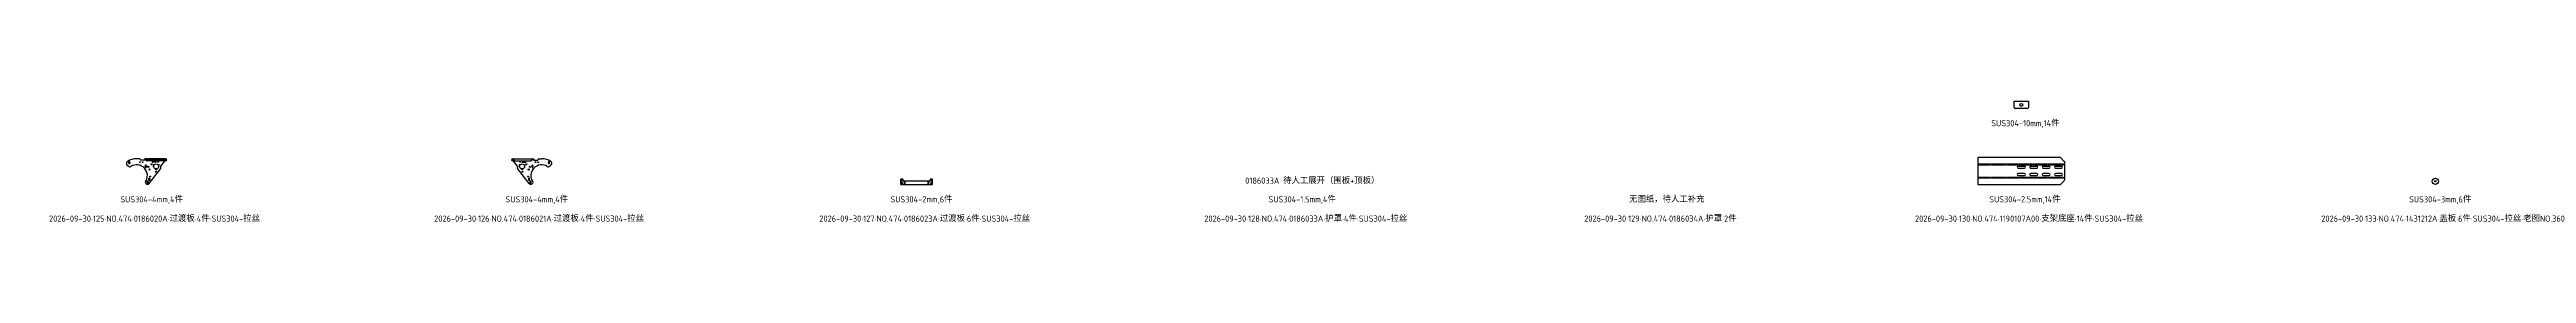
# Model space of a CAD drawing. Header units: inches. Extents: x -1146 to 223752, y 26431 to 27942.
# Drawn here: x 197188 to 209169, y 26431 to 27012 of the extents above; entities that cross this region are included whole.
import ezdxf

# ---------------------------------------------------------------- set-up
doc = ezdxf.new("R2010")
doc.units = ezdxf.units.IN
doc.header["$LTSCALE"] = 0.194989
doc.linetypes.add('CENTER', pattern=[50.8, 31.75, -6.35, 6.35, -6.35])
doc.layers.add('可见 (ISO)', color=7, linetype='Continuous', lineweight=25)
doc.layers.add('折弯线', color=1, linetype='CENTER')
doc.styles.add('Z-English', font='gbenor.shx', dxfattribs={"height": 10, "bigfont": 'hztxt.shx'})

msp = doc.modelspace()

# ---------------------------------------------------------------- linework, layer by layer
at = {"layer": '可见 (ISO)'}
for p, q in [((206692, 27012), (206760, 27012)), ((206692, 26982), (206692, 27012)), ((206755, 26977), (206697, 26977)), ((206760, 27012), (206760, 26982)), ((197572, 26713), (197572, 26719)), ((197577, 26719), (197577, 26713)), ((197623, 26734), (197609, 26734)), ((197628, 26728), (197628, 26729)), ((197646, 26728), (197628, 26728)), ((197646, 26729), (197646, 26728)), ((197750, 26734), (197651, 26734)), ((197658, 26726), (197658, 26730)), ((197660, 26732), (197740, 26732)), ((197740, 26724), (197660, 26724)), ((197687, 26723), (197702, 26723)), ((197702, 26718), (197687, 26718)), ((197727, 26699), (197744, 26722)), ((197742, 26730), (197742, 26726)), ((197748, 26724), (197750, 26724)), ((199428, 26734), (199527, 26734)), ((199430, 26724), (199428, 26724)), ((199452, 26699), (199434, 26722)), ((199436, 26730), (199436, 26726)), ((199518, 26732), (199438, 26732)), ((199438, 26724), (199518, 26724)), ((199491, 26723), (199476, 26723)), ((199476, 26718), (199491, 26718)), ((199520, 26726), (199520, 26730)), ((199532, 26729), (199532, 26728)), ((199532, 26728), (199550, 26728)), ((199550, 26728), (199550, 26729)), ((199555, 26734), (199569, 26734)), ((199601, 26719), (199601, 26713)), ((199607, 26713), (199607, 26719)), ((197563, 26706), (197570, 26699)), ((197651, 26698), (197651, 26701)), ((197651, 26695), (197651, 26697)), ((197653, 26616), (197655, 26614)), ((197657, 26701), (197657, 26698)), ((197657, 26697), (197657, 26695)), ((197660, 26618), (197660, 26624)), ((197666, 26624), (197666, 26618)), ((197668, 26637), (197668, 26639)), ((197668, 26633), (197668, 26636)), ((197670, 26615), (197726, 26687)), ((197673, 26639), (197673, 26637)), ((197673, 26636), (197673, 26633)), ((197727, 26692), (197726, 26694)), ((199451, 26692), (199452, 26694)), ((199508, 26615), (199452, 26687)), ((199505, 26639), (199505, 26637)), ((199505, 26636), (199505, 26633)), ((199510, 26637), (199510, 26639)), ((199510, 26633), (199510, 26636)), ((199512, 26624), (199512, 26618)), ((199518, 26618), (199518, 26624)), ((199521, 26701), (199521, 26698)), ((199521, 26697), (199521, 26695)), ((199525, 26616), (199523, 26614)), ((199527, 26698), (199527, 26701)), ((199527, 26695), (199527, 26697)), ((199615, 26706), (199608, 26699))]:
    msp.add_line(p, q, dxfattribs=at)
for points in [[(206516, 26611), (206914, 26611, 0.198912), (206917, 26612), (206934, 26629, 0.198912), (206936, 26633), (206936, 26719, 0.198912), (206934, 26722), (206917, 26739, 0.198912), (206914, 26741), (206516, 26741)], [(201305, 26613, 0.414214), (201307, 26611), (201458, 26611, 0.414214), (201460, 26613), (201460, 26634, 0.414214), (201458, 26636), (201450, 26636, 0.414214), (201448, 26634), (201448, 26629, -0.414214), (201446, 26627), (201319, 26627, -0.414214), (201317, 26629), (201317, 26634, 0.414214), (201315, 26636), (201307, 26636, 0.414214), (201305, 26634)], [(201313, 26632), (201309, 26632, 1), (201309, 26628), (201313, 26628, 1)], [(201313, 26619), (201309, 26619, 1), (201309, 26615), (201313, 26615, 1)], [(201452, 26628), (201456, 26628, 1), (201456, 26632), (201452, 26632, 1)], [(201452, 26615), (201456, 26615, 1), (201456, 26619), (201452, 26619, 1)], [(206711, 26689), (206741, 26689, 1), (206741, 26698), (206711, 26698, 1)], [(206711, 26654), (206741, 26654, 1), (206741, 26663), (206711, 26663, 1)], [(206771, 26689), (206801, 26689, 1), (206801, 26698), (206771, 26698, 1)], [(206771, 26654), (206801, 26654, 1), (206801, 26663), (206771, 26663, 1)], [(206831, 26689), (206861, 26689, 1), (206861, 26698), (206831, 26698, 1)], [(206831, 26654), (206861, 26654, 1), (206861, 26663), (206831, 26663, 1)], [(206891, 26689), (206921, 26689, 1), (206921, 26698), (206891, 26698, 1)], [(206891, 26654), (206921, 26654, 1), (206921, 26663), (206891, 26663, 1)]]:
    msp.add_lwpolyline(points, format="xyb", close=True, dxfattribs=at)
for centre, radius in [((206726, 26994), 6.92), ((197626, 26718), 1.62), ((197639, 26718), 1.62), ((197650, 26730), 2.6), ((197713, 26720), 2.25), ((197750, 26730), 2.6), ((199428, 26730), 2.6), ((199465, 26720), 2.25), ((199528, 26730), 2.6), ((199539, 26718), 1.62), ((199552, 26718), 1.62), ((197666, 26696), 2.75), ((197672, 26683), 2.75), ((197675, 26649), 2.07), ((197682, 26708), 2), ((197691, 26705), 1.62), ((197704, 26698), 12.1), ((197702, 26672), 2.07), ((197704, 26683), 1.62), ((197717, 26705), 1.62), ((199461, 26705), 1.62), ((199474, 26698), 12.1), ((199474, 26683), 1.62), ((199476, 26672), 2.07), ((199487, 26705), 1.62), ((199496, 26708), 2), ((199503, 26649), 2.07), ((199506, 26683), 2.75), ((199512, 26696), 2.75), ((208729, 26626), 15), ((208729, 26626), 3.3)]:
    msp.add_circle(centre, radius, dxfattribs=at)
for centre, radius, start, end in [((206697, 26982), 5, 180, -90), ((206755, 26982), 5, -90, 0), ((197570, 26713), 10, 122.9157, -135), ((197609, 26653), 81.6, 90, 122.9157), ((197574, 26719), 2.75, 0, 180), ((197623, 26729), 5, 0, 90), ((197651, 26729), 5, 90, 180), ((197660, 26730), 2, 90, 180), ((197660, 26726), 2, 180, -90), ((197687, 26720), 2.25, 90, -90), ((197702, 26720), 2.25, -90, 90), ((197740, 26730), 2, 0, 90), ((197740, 26726), 2, -90, 0), ((197748, 26719), 5, 90, 142.5), ((197750, 26729), 5, -90, 90), ((199428, 26729), 5, 90, -90), ((199430, 26719), 5, 37.5, 90), ((199438, 26730), 2, 90, 180), ((199438, 26726), 2, 180, -90), ((199476, 26720), 2.25, 90, -90), ((199491, 26720), 2.25, -90, 90), ((199518, 26730), 2, 0, 90), ((199518, 26726), 2, -90, 0), ((199527, 26729), 5, 0, 90), ((199555, 26729), 5, 90, 180), ((199569, 26653), 81.6, 57.0843, 90), ((199604, 26719), 2.75, 0, 180), ((199608, 26713), 10, -45, 57.0843), ((197577, 26706), 10, -135, -58.8865), ((197574, 26713), 2.75, 180, 0), ((197609, 26653), 52.5, -34.9846, 121.1135), ((197654, 26701), 2.75, 0, 180), ((197654, 26698), 2.8, 169.1559, -169.1559), ((197654, 26695), 2.75, 180, 0), ((197656, 26620), 5, 145.0154, -135), ((197662, 26621), 10, -135, -37.5), ((197654, 26698), 2.8, -10.8441, 10.8441), ((197663, 26624), 2.75, 0, 180), ((197663, 26618), 2.75, 180, 0), ((197671, 26639), 2.75, 0, 180), ((197671, 26636), 2.8, 169.1559, -169.1559), ((197671, 26633), 2.75, 180, 0), ((197671, 26636), 2.8, -10.8441, 10.8441), ((197730, 26696), 5, 142.5, -157.5), ((197722, 26690), 5, -37.5, 22.5), ((199456, 26690), 5, 157.5, -142.5), ((199448, 26696), 5, -22.5, 37.5), ((199508, 26639), 2.75, 0, 180), ((199508, 26636), 2.8, 169.1559, -169.1559), ((199508, 26633), 2.75, 180, 0), ((199516, 26621), 10, -142.5, -45), ((199508, 26636), 2.8, -10.8441, 10.8441), ((199515, 26624), 2.75, 0, 180), ((199515, 26618), 2.75, 180, 0), ((199569, 26653), 52.5, 58.8865, -145.0154), ((199524, 26701), 2.75, 0, 180), ((199524, 26698), 2.8, 169.1559, -169.1559), ((199524, 26695), 2.75, 180, 0), ((199522, 26620), 5, -45, 34.9846), ((199524, 26698), 2.8, -10.8441, 10.8441), ((199601, 26706), 10, -121.1135, -45), ((199604, 26713), 2.75, 180, 0)]:
    msp.add_arc(centre, radius, start, end, dxfattribs=at)
at = {"layer": '折弯线', "color": 5, "linetype": 'CENTER'}
for points in [[(201324, 26611), (201324, 26627)], [(201327, 26611), (201327, 26627)], [(201438, 26611), (201438, 26627)], [(201441, 26611), (201441, 26627)], [(206516, 26710), (206936, 26710)], [(206516, 26706), (206936, 26706)], [(206516, 26646), (206936, 26646)], [(206516, 26642), (206936, 26642)]]:
    msp.add_lwpolyline(points, dxfattribs=at)
at = {"layer": '折弯线', "color": 1, "linetype": 'CENTER', "ltscale": 0.5}
for points in [[(201326, 26611), (201326, 26627)], [(201440, 26611), (201440, 26627)], [(206516, 26708), (206936, 26708)], [(206516, 26644), (206936, 26644)]]:
    msp.add_lwpolyline(points, dxfattribs=at)

# ---------------------------------------------------------------- texts
at = {"color": 3, "style": 'Z-English'}
for s, p in [('SUS304-10mm,14件', (206581, 26891)), ('SUS304-4mm,4件', (197531, 26524)), ('SUS304-4mm,4件', (199394, 26524)), ('SUS304-2mm,6件', (201256, 26524)), ('SUS304-1.5mm,4件', (203085, 26524)), ('SUS304-2.5mm,14件', (206571, 26524)), ('SUS304-3mm,6件', (208602, 26524))]:
    msp.add_text(s, height=30, dxfattribs=at).set_placement(p)
at = {"color": 1, "style": 'Z-English'}
for s, p in [('0186033A 待人工展开（围板+顶板）', (202972, 26614)), ('无图纸，待人工补充', (204829, 26524))]:
    msp.add_text(s, height=30, dxfattribs=at).set_placement(p)
at = {"color": 2, "style": 'Z-English'}
for s, p in [('2026-09-30·125·NO.474·0186020A·过渡板·4件·SUS304-拉丝', (197186, 26431)), ('2026-09-30·126·NO.474·0186021A·过渡板·4件·SUS304-拉丝', (199049, 26431)), ('2026-09-30·127·NO.474·0186023A·过渡板·6件·SUS304-拉丝', (200912, 26431)), ('2026-09-30·128·NO.474·0186033A·护罩·4件·SUS304-拉丝', (202774, 26431)), ('2026-09-30·129·NO.474·0186034A·护罩·2件', (204612, 26431)), ('2026-09-30·130·NO.474·1190107A00·支架底座·14件·SUS304-拉丝', (206212, 26431)), ('2026-09-30·133·NO.474·1431212A·盖板·6件·SUS304-拉丝·老图NO.360', (208177, 26431))]:
    msp.add_text(s, height=30, dxfattribs=at).set_placement(p)

doc.saveas('drawing.dxf')
